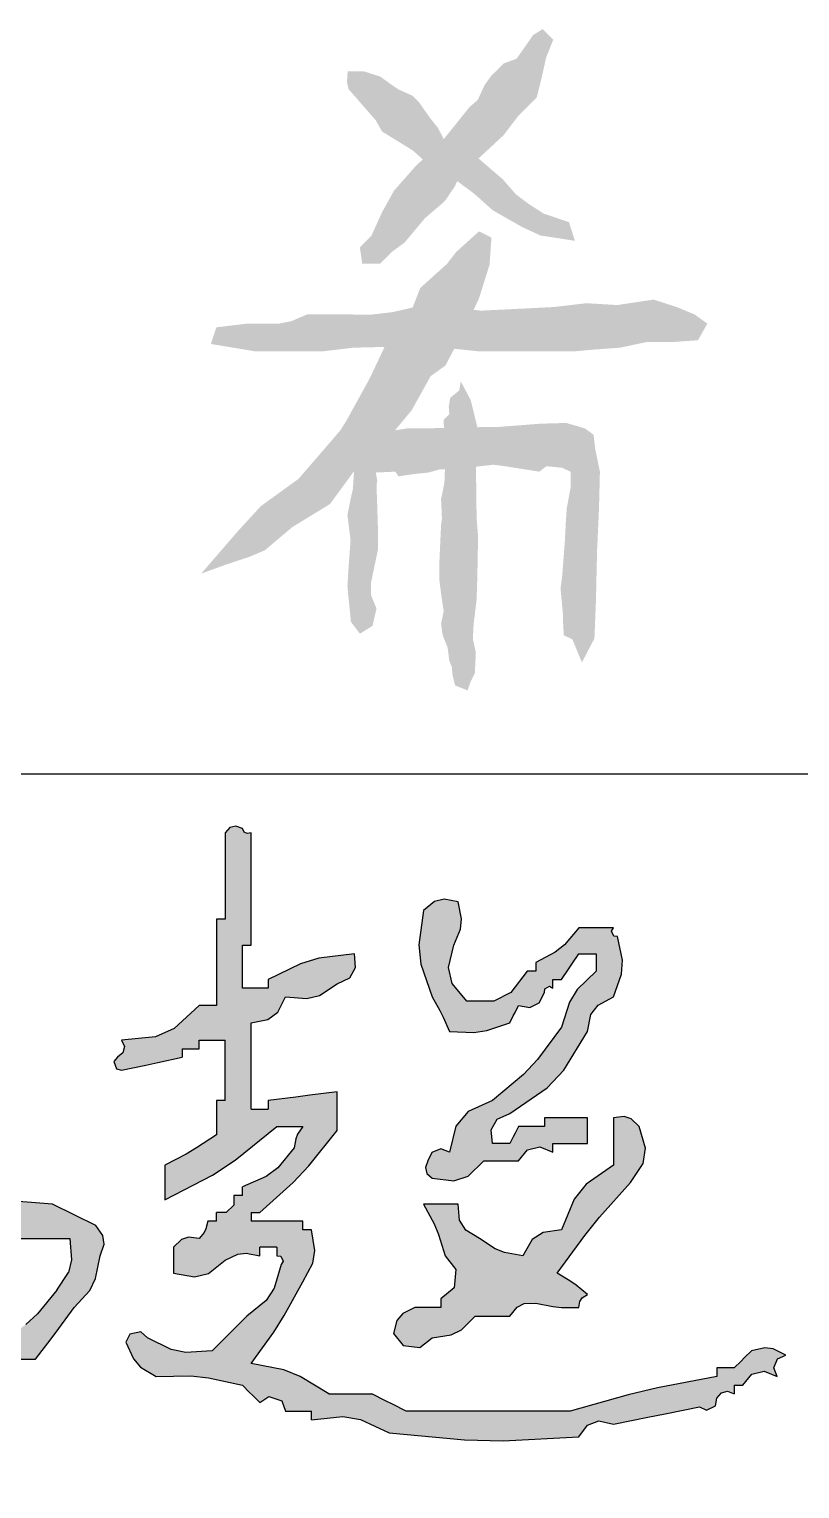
# Model space of a CAD drawing. Extents: x 5904849 to 6011887, y -826029 to -177002.
# Drawn here: x 5947674 to 5948294, y -630758 to -629584 of the extents above; entities that cross this region are included whole.
import ezdxf

# ---------------------------------------------------------------- set-up
doc = ezdxf.new("R2010")
doc.units = 0
doc.header["$LTSCALE"] = 1000
doc.header["$MEASUREMENT"] = 0
doc.layers.get('0').update_dxf_attribs({"linetype": 'CONTINUOUS'})
doc.layers.add('HATCH', color=8, linetype='CONTINUOUS')

# ---------------------------------------------------------------- blocks, each defined once
blk = doc.blocks.new('韩超')
h = blk.add_hatch(color=256)
h.dxf.hatch_style = 1
h.paths.add_polyline_path([(0.787849, 0.514197), (0.777955, 0.527898), (0.77346, 0.562754), (0.78123, 0.586063), (0.805739, 0.61125), (0.805739, 0.625142), (0.819631, 0.625142), (0.818004, 0.635027), (0.823773, 0.643681), (0.833523, 0.64598), (0.860867, 0.674873), (0.870953, 0.696725), (0.875199, 0.736279), (0.836353, 0.74757), (0.816903, 0.753127), (0.777955, 0.764063), (0.777955, 0.777955), (0.791847, 0.777955), (0.791847, 0.819631), (0.801775, 0.820971), (0.80763, 0.824875), (0.812685, 0.833523), (0.832189, 0.847055), (0.839321, 0.866071), (0.833523, 0.889091), (0.791847, 0.889091), (0.776856, 0.916298), (0.7735, 0.934755), (0.777955, 0.965498), (0.770329, 0.984025), (0.756314, 0.993368), (0.736279, 0.993282), (0.716867, 0.977277), (0.713907, 0.950644), (0.729333, 0.930768), (0.740061, 0.911103), (0.737625, 0.891618), (0.722387, 0.875199), (0.694603, 0.875199), (0.683489, 0.864086), (0.677932, 0.858529), (0.666819, 0.847415), (0.638572, 0.845181), (0.624291, 0.842325), (0.597358, 0.833523), (0.597358, 0.791847), (0.643081, 0.794876), (0.666726, 0.800787), (0.708495, 0.819631), (0.708495, 0.833523), (0.736279, 0.833523), (0.736279, 0.791847), (0.718733, 0.774249), (0.705317, 0.767541), (0.680711, 0.764063), (0.680711, 0.750171), (0.666819, 0.750171), (0.658732, 0.72359), (0.639033, 0.708815), (0.61125, 0.708495), (0.596777, 0.690733), (0.592946, 0.675409), (0.597358, 0.652926), (0.623512, 0.642026), (0.64687, 0.646697), (0.666819, 0.666819), (0.722387, 0.666819), (0.738834, 0.631134), (0.742077, 0.608437), (0.736279, 0.569574), (0.708495, 0.569574), (0.682162, 0.535076), (0.663824, 0.519794), (0.625142, 0.500114), (0.625142, 0.47233), (0.61125, 0.47233), (0.589715, 0.441777), (0.574435, 0.428025), (0.54179, 0.409816), (0.527664, 0.400538), (0.510468, 0.403404), (0.500114, 0.416762), (0.500114, 0.569574), (0.524623, 0.594762), (0.532393, 0.618071), (0.527898, 0.652926), (0.514006, 0.652926), (0.514006, 0.847415), (0.500114, 0.847415), (0.500114, 0.875199), (0.486416, 0.877514), (0.478388, 0.883536), (0.47233, 0.896037), (0.438162, 0.892345), (0.420863, 0.888021), (0.388977, 0.875199), (0.388977, 0.847415), (0.375085, 0.847415), (0.379444, 0.836821), (0.376971, 0.826928), (0.368139, 0.819631), (0.356965, 0.793593), (0.353947, 0.778504), (0.354247, 0.750171), (0.337644, 0.741703), (0.330222, 0.726858), (0.333409, 0.708495), (0.347301, 0.708495), (0.347301, 0.666819), (0.332737, 0.655189), (0.327028, 0.643772), (0.326463, 0.625142), (0.32344, 0.619715), (0.327253, 0.612088), (0.333409, 0.61125), (0.333409, 0.583466), (0.305625, 0.583466), (0.302565, 0.667178), (0.306887, 0.710398), (0.326463, 0.791847), (0.3234, 0.8474), (0.32482, 0.875797), (0.333409, 0.930768), (0.375085, 0.930768), (0.375085, 0.94466), (0.430654, 0.94466), (0.482374, 0.970498), (0.50707, 0.987931), (0.548736, 1.028012), (0.542559, 1.028676), (0.538615, 1.036564), (0.54179, 1.041904), (0.514006, 1.041904), (0.514006, 1.055796), (0.462884, 1.052445), (0.433869, 1.058893), (0.388977, 1.08358), (0.305625, 1.08358), (0.305625, 1.139148), (0.281985, 1.161307), (0.266841, 1.170393), (0.236165, 1.180825), (0.238399, 1.152578), (0.241255, 1.138297), (0.250057, 1.111364), (0.263949, 1.111364), (0.263949, 1.041904), (0.277841, 1.041904), (0.277841, 0.930768), (0.250057, 0.930768), (0.200194, 0.90821), (0.175186, 0.897095), (0.125028, 0.875199), (0.097454, 0.881715), (0.078516, 0.877928), (0.055568, 0.861307), (0.050109, 0.847376), (0.0559, 0.8329), (0.06946, 0.826577), (0.152955, 0.845407), (0.194635, 0.855133), (0.277841, 0.875199), (0.277841, 0.708495), (0.266727, 0.675154), (0.261171, 0.658483), (0.250057, 0.625142), (0.255939, 0.530696), (0.258718, 0.483462), (0.263949, 0.388977), (0.286969, 0.38318), (0.305985, 0.390311), (0.319517, 0.409816), (0.344599, 0.428141), (0.359268, 0.435475), (0.388977, 0.444546), (0.388977, 0.458438), (0.40287, 0.458438), (0.40287, 0.416762), (0.388977, 0.416762), (0.340729, 0.364454), (0.31168, 0.341215), (0.250057, 0.305625), (0.250057, 0.291733), (0.236165, 0.291733), (0.231424, 0.268639), (0.217583, 0.254798), (0.194489, 0.250057), (0.194489, 0.236165), (0.180597, 0.236165), (0.148793, 0.216524), (0.134276, 0.200394), (0.118082, 0.166705), (0.127514, 0.14947), (0.152825, 0.145854), (0.166705, 0.159759), (0.185336, 0.17447), (0.198563, 0.17943), (0.222273, 0.180597), (0.222273, 0.194489), (0.277841, 0.194489), (0.311245, 0.220472), (0.333233, 0.229896), (0.375085, 0.236165), (0.375085, 0.250057), (0.40287, 0.250057), (0.420685, 0.221738), (0.422698, 0.197582), (0.409816, 0.166705), (0.396068, 0.142401), (0.398473, 0.118345), (0.416762, 0.097244), (0.43433, 0.097627), (0.444154, 0.100901), (0.458438, 0.111136), (0.458438, 0.263949), (0.47233, 0.263949), (0.524193, 0.298154), (0.552768, 0.312442), (0.61125, 0.333409), (0.61125, 0.40287), (0.621931, 0.39652), (0.637706, 0.404407), (0.639034, 0.416762), (0.680711, 0.416762), (0.680711, 0.430654), (0.736279, 0.430654), (0.736279, 0.416762), (0.750171, 0.416762), (0.750171, 0.305625), (0.735269, 0.297653), (0.731714, 0.276323), (0.743225, 0.263949), (0.754517, 0.192544), (0.755945, 0.155413), (0.750171, 0.083352), (0.791847, 0.083352), (0.791847, 0.263949), (0.833523, 0.263949), (0.837499, 0.253205), (0.852744, 0.249394), (0.861307, 0.257003), (0.883535, 0.265338), (0.894648, 0.269506), (0.916876, 0.277841), (0.916876, 0.291733), (0.94466, 0.291733), (0.969894, 0.324902), (0.982398, 0.341574), (1.007174, 0.375085), (1.032146, 0.402761), (1.041693, 0.421855), (1.04885, 0.458438), (1.055218, 0.477023), (1.053221, 0.491001), (1.041904, 0.50706), (0.972444, 0.54179), (0.910919, 0.546316), (0.877697, 0.541786), (0.819631, 0.520952), (0.805828, 0.5112)])
h.paths.add_polyline_path([(0.791847, 0.458438), (0.805739, 0.458438), (0.82241, 0.469551), (0.847415, 0.486222), (1.000228, 0.486222), (1.003038, 0.45197), (0.997988, 0.431769), (0.97939, 0.40287), (0.948039, 0.36501), (0.929334, 0.347744), (0.889091, 0.319517), (0.889091, 0.305625), (0.805739, 0.305625), (0.805739, 0.291733), (0.791847, 0.291733)], flags=16)
h.paths.add_polyline_path([(0.750171, 0.500114), (0.736279, 0.500114), (0.725165, 0.489), (0.719608, 0.483443), (0.708495, 0.47233), (0.694603, 0.47233), (0.694603, 0.486222), (0.688447, 0.48706), (0.684633, 0.494686), (0.687657, 0.500114), (0.701182, 0.516386), (0.715167, 0.52238), (0.736279, 0.520952), (0.736943, 0.514775), (0.744831, 0.510831), (0.750171, 0.514006)], flags=16)
h.paths.add_polyline_path([(0.791847, 0.666819), (0.793521, 0.674497), (0.785633, 0.682384), (0.777955, 0.680711), (0.777955, 0.694603), (0.791847, 0.694603), (0.792194, 0.70849), (0.806202, 0.718996), (0.819631, 0.715441), (0.833192, 0.709118), (0.838982, 0.694641), (0.833523, 0.680711), (0.805739, 0.680711), (0.805739, 0.666819)], flags=16)
h.paths.add_polyline_path([(0.527898, 0.361193), (0.527898, 0.333409), (0.517217, 0.339759), (0.501443, 0.331871), (0.500114, 0.319517), (0.458438, 0.319517), (0.458438, 0.347301), (0.466116, 0.345628), (0.474003, 0.353515), (0.47233, 0.361193)], flags=16)
h.paths.add_polyline_path([(0.47233, 0.40287), (0.47233, 0.388977), (0.430654, 0.388977), (0.42898, 0.396656), (0.436867, 0.404543), (0.444546, 0.40287), (0.444546, 0.430654), (0.458438, 0.430654), (0.452088, 0.419973), (0.459976, 0.404198)], flags=16)
h.paths.add_polyline_path([(0.47233, 0.604304), (0.464836, 0.588169), (0.458643, 0.580427), (0.444546, 0.569574), (0.444546, 0.555682), (0.430654, 0.555682), (0.432327, 0.548004), (0.42444, 0.540117), (0.416762, 0.54179), (0.416762, 0.527898), (0.40287, 0.527898), (0.39467, 0.507807), (0.386422, 0.49791), (0.368139, 0.486222), (0.333409, 0.486222), (0.327612, 0.509242), (0.334743, 0.528258), (0.354247, 0.54179), (0.384775, 0.569612), (0.400056, 0.583504), (0.430654, 0.61125), (0.446814, 0.616197), (0.458647, 0.614224)], flags=16)
h.paths.add_polyline_path([(0.458438, 0.666819), (0.426908, 0.659351), (0.410404, 0.649448), (0.388977, 0.625142), (0.361193, 0.625142), (0.354844, 0.635823), (0.362731, 0.651598), (0.375085, 0.652926), (0.375085, 0.722387), (0.390598, 0.753922), (0.396359, 0.771203), (0.40287, 0.805739), (0.416762, 0.805739), (0.416762, 0.833523), (0.430654, 0.833523), (0.434629, 0.844267), (0.449874, 0.848078), (0.458438, 0.840469), (0.459102, 0.834292), (0.466989, 0.830348), (0.47233, 0.833523), (0.47233, 0.764063), (0.458438, 0.764063)], flags=16)
h.paths.add_polyline_path([(0.40287, 0.347301), (0.40287, 0.305625), (0.388977, 0.305625), (0.360889, 0.27915), (0.342496, 0.268422), (0.305625, 0.257003), (0.294367, 0.254885), (0.286778, 0.256782), (0.277841, 0.263949), (0.277841, 0.277841), (0.291733, 0.277841), (0.319459, 0.305683), (0.333352, 0.319575), (0.361193, 0.347301)], flags=16)
h.paths.add_polyline_path([(0.430654, 1.000228), (0.416762, 1.000228), (0.39813, 0.985517), (0.384903, 0.980557), (0.361193, 0.97939), (0.347067, 0.970112), (0.329871, 0.972978), (0.319517, 0.986336), (0.319517, 1.055796), (0.347301, 1.055796), (0.376072, 1.035613), (0.395527, 1.029128), (0.430654, 1.028012)], flags=16)
h = blk.add_hatch(color=256)
h.dxf.hatch_style = 1
h.paths.add_polyline_path([(1.542018, 0.208381), (1.519791, 0.219494), (1.508677, 0.225051), (1.48645, 0.236165), (1.416989, 0.236165), (1.371255, 0.264232), (1.344642, 0.274582), (1.291961, 0.284787), (1.328443, 0.335457), (1.345237, 0.362046), (1.375313, 0.416762), (1.391241, 0.446575), (1.394603, 0.466747), (1.389205, 0.500114), (1.375313, 0.500114), (1.375313, 0.514006), (1.291961, 0.514006), (1.291961, 0.527898), (1.305853, 0.527898), (1.359796, 0.576664), (1.385101, 0.603375), (1.430881, 0.659873), (1.430881, 0.722387), (1.386427, 0.71683), (1.3642, 0.714052), (1.319745, 0.708495), (1.319745, 0.694603), (1.291961, 0.694603), (1.291961, 0.833523), (1.31926, 0.838693), (1.334923, 0.85044), (1.347529, 0.875199), (1.381781, 0.872389), (1.401982, 0.877439), (1.430881, 0.896037), (1.450883, 0.906123), (1.460131, 0.922307), (1.458666, 0.94466), (1.401114, 0.937345), (1.371819, 0.928557), (1.319745, 0.902983), (1.319745, 0.889091), (1.278069, 0.889091), (1.278069, 0.958552), (1.291961, 0.958552), (1.291961, 1.139148), (1.285806, 1.138304), (1.281086, 1.140664), (1.278069, 1.146094), (1.267308, 1.150023), (1.257931, 1.147679), (1.250285, 1.139148), (1.250285, 1.000228), (1.236393, 1.000228), (1.236393, 0.861307), (1.208609, 0.861307), (1.168183, 0.824416), (1.138053, 0.811024), (1.08358, 0.805739), (1.087939, 0.795145), (1.085465, 0.785252), (1.076634, 0.777955), (1.071121, 0.771113), (1.075065, 0.759282), (1.08358, 0.757117), (1.122533, 0.76519), (1.141984, 0.769358), (1.180825, 0.777955), (1.180825, 0.791847), (1.208609, 0.791847), (1.208609, 0.805739), (1.250285, 0.805739), (1.250285, 0.708495), (1.236393, 0.708495), (1.236393, 0.652926), (1.203973, 0.631977), (1.187234, 0.622213), (1.15304, 0.604304), (1.15304, 0.548736), (1.229739, 0.588318), (1.266619, 0.612432), (1.333637, 0.666819), (1.375313, 0.666819), (1.366995, 0.654381), (1.363975, 0.646831), (1.361421, 0.632088), (1.335054, 0.599814), (1.316435, 0.58585), (1.278069, 0.569574), (1.278069, 0.555682), (1.264177, 0.555682), (1.26415, 0.539965), (1.25211, 0.527924), (1.236393, 0.527898), (1.236393, 0.514006), (1.222501, 0.514006), (1.219217, 0.502022), (1.216226, 0.496039), (1.208609, 0.486222), (1.191149, 0.488205), (1.17971, 0.484393), (1.166932, 0.47233), (1.166932, 0.430654), (1.200708, 0.424307), (1.223469, 0.429997), (1.250285, 0.451492), (1.27048, 0.461183), (1.283894, 0.46286), (1.305853, 0.458438), (1.305853, 0.47233), (1.333637, 0.47233), (1.333637, 0.458438), (1.339793, 0.4576), (1.343606, 0.449973), (1.340583, 0.444546), (1.32937, 0.406076), (1.316213, 0.38634), (1.285015, 0.361193), (1.229447, 0.305625), (1.187056, 0.302553), (1.163204, 0.307323), (1.125256, 0.326463), (1.114566, 0.33576), (1.096818, 0.332211), (1.090526, 0.319517), (1.102438, 0.292491), (1.113943, 0.279343), (1.139148, 0.263949), (1.194983, 0.265062), (1.223561, 0.262204), (1.278069, 0.250057), (1.289183, 0.238943), (1.294739, 0.233386), (1.305853, 0.222273), (1.320568, 0.231877), (1.341519, 0.224893), (1.347529, 0.208381), (1.389205, 0.208381), (1.389205, 0.194489), (1.439628, 0.1998), (1.468259, 0.195028), (1.514234, 0.173651), (1.635959, 0.161998), (1.69773, 0.160594), (1.819859, 0.166705), (1.833779, 0.185933), (1.852296, 0.192877), (1.875427, 0.187543), (1.930995, 0.198656), (1.958779, 0.204213), (2.014348, 0.215327), (2.025534, 0.209917), (2.039748, 0.217024), (2.042132, 0.229219), (2.049428, 0.23805), (2.059322, 0.240524), (2.069916, 0.236165), (2.069916, 0.250057), (2.083808, 0.250057), (2.098401, 0.26772), (2.118188, 0.272666), (2.139376, 0.263949), (2.133917, 0.27788), (2.139708, 0.292356), (2.153268, 0.298679), (2.133073, 0.308371), (2.119659, 0.310047), (2.0977, 0.305625), (2.086586, 0.294512), (2.08103, 0.288955), (2.069916, 0.277841), (2.042132, 0.277841), (2.042132, 0.263949), (1.946785, 0.245868), (1.899372, 0.234712), (1.805967, 0.208381)])
h = blk.add_hatch(color=256)
h.dxf.hatch_style = 1
h.paths.add_polyline_path([(1.611478, 0.625142), (1.597547, 0.630601), (1.583071, 0.624811), (1.576748, 0.61125), (1.572819, 0.60049), (1.575163, 0.591112), (1.583694, 0.583466), (1.61855, 0.578971), (1.641859, 0.586741), (1.667046, 0.61125), (1.680938, 0.61125), (1.722615, 0.61125), (1.737208, 0.628913), (1.756995, 0.63386), (1.778183, 0.625142), (1.778183, 0.639034), (1.833751, 0.639034), (1.833751, 0.655705), (1.833751, 0.66404), (1.833751, 0.680711), (1.805967, 0.680711), (1.792075, 0.680711), (1.764291, 0.680711), (1.764291, 0.666819), (1.722615, 0.666819), (1.717058, 0.655705), (1.714279, 0.650148), (1.708723, 0.639034), (1.69483, 0.639034), (1.680938, 0.639034), (1.678868, 0.661339), (1.688455, 0.678116), (1.708723, 0.687657), (1.768692, 0.728785), (1.795922, 0.757527), (1.833751, 0.819631), (1.839429, 0.846829), (1.850907, 0.862133), (1.875427, 0.875199), (1.888443, 0.91196), (1.890032, 0.934206), (1.882373, 0.972444), (1.876196, 0.973108), (1.872252, 0.980995), (1.875427, 0.986336), (1.861535, 0.986336), (1.819859, 0.986336), (1.796859, 0.959188), (1.781933, 0.947248), (1.750399, 0.930768), (1.750399, 0.916876), (1.736507, 0.916876), (1.71031, 0.882162), (1.682751, 0.868382), (1.639262, 0.868253), (1.61591, 0.897042), (1.610049, 0.922442), (1.618424, 0.958552), (1.629264, 0.984285), (1.6309, 1.000642), (1.62537, 1.028012), (1.602888, 1.032424), (1.587563, 1.028593), (1.569802, 1.01412), (1.562035, 0.958817), (1.56513, 0.927869), (1.583694, 0.875199), (1.595758, 0.853473), (1.601336, 0.842318), (1.611478, 0.819631), (1.650742, 0.818134), (1.671448, 0.821092), (1.708723, 0.833523), (1.714279, 0.844637), (1.717058, 0.850194), (1.722615, 0.861307), (1.740978, 0.85812), (1.755823, 0.865542), (1.764291, 0.882145), (1.764955, 0.888322), (1.772842, 0.892266), (1.778183, 0.889091), (1.778183, 0.902983), (1.792075, 0.902983), (1.803189, 0.919654), (1.808745, 0.927989), (1.819859, 0.94466), (1.847643, 0.94466), (1.847643, 0.916876), (1.817381, 0.887163), (1.804962, 0.866982), (1.792075, 0.826577), (1.753545, 0.774398), (1.730689, 0.750113), (1.680938, 0.708495), (1.641359, 0.690689), (1.621854, 0.667284)])
h = blk.add_hatch(color=256)
h.dxf.hatch_style = 1
h.paths.add_polyline_path([(1.831635, 0.573795), (1.812227, 0.549535), (1.792075, 0.500114), (1.762292, 0.496094), (1.744726, 0.484384), (1.729561, 0.458438), (1.700075, 0.463546), (1.684975, 0.469586), (1.6601, 0.486222), (1.637668, 0.49978), (1.627728, 0.515685), (1.62537, 0.54179), (1.603143, 0.54179), (1.592029, 0.54179), (1.569802, 0.54179), (1.586675, 0.509854), (1.593737, 0.492906), (1.604532, 0.458438), (1.621804, 0.436498), (1.61886, 0.407063), (1.597586, 0.388977), (1.597586, 0.375085), (1.55591, 0.375085), (1.536306, 0.36578), (1.526798, 0.35437), (1.52118, 0.333409), (1.537185, 0.313997), (1.563818, 0.311038), (1.583694, 0.326463), (1.614401, 0.331156), (1.630976, 0.339443), (1.653154, 0.361193), (1.667046, 0.361193), (1.708723, 0.361193), (1.720352, 0.375758), (1.731769, 0.381467), (1.750399, 0.382031), (1.77782, 0.376762), (1.791938, 0.37535), (1.819859, 0.375085), (1.821199, 0.385013), (1.825102, 0.390868), (1.833751, 0.395924), (1.815429, 0.411271), (1.805589, 0.418299), (1.785129, 0.430654), (1.829593, 0.491137), (1.853312, 0.520437), (1.903211, 0.57652), (1.923495, 0.606919), (1.927312, 0.631729), (1.917103, 0.666819), (1.904326, 0.678881), (1.892887, 0.682694), (1.875427, 0.680711), (1.875427, 0.650148), (1.875427, 0.634867), (1.875427, 0.604304)])
for p, q in [((1.257931, 1.147679), (1.250285, 1.139148)), ((1.250285, 1.139148), (1.250285, 1.000228)), ((1.267308, 1.150023), (1.257931, 1.147679)), ((1.278069, 1.146094), (1.267308, 1.150023)), ((1.281086, 1.140664), (1.278069, 1.146094)), ((1.285806, 1.138304), (1.281086, 1.140664)), ((1.291961, 1.139148), (1.285806, 1.138304)), ((1.291961, 0.958552), (1.291961, 1.139148)), ((1.569802, 1.01412), (1.562035, 0.958817)), ((1.587563, 1.028593), (1.569802, 1.01412)), ((1.602888, 1.032424), (1.587563, 1.028593)), ((1.62537, 1.028012), (1.602888, 1.032424)), ((1.6309, 1.000642), (1.62537, 1.028012)), ((1.236393, 1.000228), (1.236393, 0.861307)), ((1.250285, 1.000228), (1.236393, 1.000228)), ((1.629264, 0.984285), (1.6309, 1.000642)), ((1.618424, 0.958552), (1.629264, 0.984285)), ((1.819859, 0.986336), (1.796859, 0.959188)), ((1.861535, 0.986336), (1.819859, 0.986336)), ((1.875427, 0.986336), (1.861535, 0.986336)), ((1.872252, 0.980995), (1.875427, 0.986336)), ((1.876196, 0.973108), (1.872252, 0.980995)), ((1.882373, 0.972444), (1.876196, 0.973108)), ((1.890032, 0.934206), (1.882373, 0.972444)), ((1.278069, 0.958552), (1.291961, 0.958552)), ((1.278069, 0.889091), (1.278069, 0.958552)), ((1.458666, 0.94466), (1.401114, 0.937345)), ((1.460131, 0.922307), (1.458666, 0.94466)), ((1.562035, 0.958817), (1.56513, 0.927869)), ((1.610049, 0.922442), (1.618424, 0.958552)), ((1.781933, 0.947248), (1.750399, 0.930768)), ((1.796859, 0.959188), (1.781933, 0.947248)), ((1.808745, 0.927989), (1.819859, 0.94466)), ((1.819859, 0.94466), (1.847643, 0.94466)), ((1.847643, 0.94466), (1.847643, 0.916876)), ((1.371819, 0.928557), (1.319745, 0.902983)), ((1.401114, 0.937345), (1.371819, 0.928557)), ((1.450883, 0.906123), (1.460131, 0.922307)), ((1.56513, 0.927869), (1.583694, 0.875199)), ((1.61591, 0.897042), (1.610049, 0.922442)), ((1.736507, 0.916876), (1.71031, 0.882162)), ((1.750399, 0.916876), (1.736507, 0.916876)), ((1.750399, 0.930768), (1.750399, 0.916876)), ((1.792075, 0.902983), (1.803189, 0.919654)), ((1.803189, 0.919654), (1.808745, 0.927989)), ((1.847643, 0.916876), (1.817381, 0.887163)), ((1.888443, 0.91196), (1.890032, 0.934206)), ((1.319745, 0.902983), (1.319745, 0.889091)), ((1.401982, 0.877439), (1.430881, 0.896037)), ((1.430881, 0.896037), (1.450883, 0.906123)), ((1.639262, 0.868253), (1.61591, 0.897042)), ((1.778183, 0.902983), (1.792075, 0.902983)), ((1.778183, 0.889091), (1.778183, 0.902983)), ((1.875427, 0.875199), (1.888443, 0.91196)), ((1.319745, 0.889091), (1.278069, 0.889091)), ((1.334923, 0.85044), (1.347529, 0.875199)), ((1.347529, 0.875199), (1.381781, 0.872389)), ((1.381781, 0.872389), (1.401982, 0.877439)), ((1.583694, 0.875199), (1.595758, 0.853473)), ((1.71031, 0.882162), (1.682751, 0.868382)), ((1.755823, 0.865542), (1.764291, 0.882145)), ((1.764291, 0.882145), (1.764955, 0.888322)), ((1.764955, 0.888322), (1.772842, 0.892266)), ((1.772842, 0.892266), (1.778183, 0.889091)), ((1.817381, 0.887163), (1.804962, 0.866982)), ((1.850907, 0.862133), (1.875427, 0.875199)), ((1.208609, 0.861307), (1.168183, 0.824416)), ((1.236393, 0.861307), (1.208609, 0.861307)), ((1.31926, 0.838693), (1.334923, 0.85044)), ((1.595758, 0.853473), (1.601336, 0.842318)), ((1.682751, 0.868382), (1.639262, 0.868253)), ((1.714279, 0.844637), (1.717058, 0.850194)), ((1.717058, 0.850194), (1.722615, 0.861307)), ((1.722615, 0.861307), (1.740978, 0.85812)), ((1.740978, 0.85812), (1.755823, 0.865542)), ((1.804962, 0.866982), (1.792075, 0.826577)), ((1.833751, 0.819631), (1.839429, 0.846829)), ((1.839429, 0.846829), (1.850907, 0.862133)), ((1.168183, 0.824416), (1.138053, 0.811024)), ((1.291961, 0.833523), (1.31926, 0.838693)), ((1.291961, 0.694603), (1.291961, 0.833523)), ((1.601336, 0.842318), (1.611478, 0.819631)), ((1.671448, 0.821092), (1.708723, 0.833523)), ((1.708723, 0.833523), (1.714279, 0.844637)), ((1.792075, 0.826577), (1.753545, 0.774398)), ((1.138053, 0.811024), (1.08358, 0.805739)), ((1.08358, 0.805739), (1.087939, 0.795145)), ((1.208609, 0.791847), (1.208609, 0.805739)), ((1.208609, 0.805739), (1.250285, 0.805739)), ((1.250285, 0.708495), (1.250285, 0.805739)), ((1.611478, 0.819631), (1.650742, 0.818134)), ((1.650742, 0.818134), (1.671448, 0.821092)), ((1.795922, 0.757527), (1.833751, 0.819631)), ((1.076634, 0.777955), (1.071121, 0.771113)), ((1.085465, 0.785252), (1.076634, 0.777955)), ((1.087939, 0.795145), (1.085465, 0.785252)), ((1.141984, 0.769358), (1.180825, 0.777955)), ((1.180825, 0.791847), (1.208609, 0.791847)), ((1.180825, 0.791847), (1.180825, 0.777955)), ((1.071121, 0.771113), (1.075065, 0.759282)), ((1.075065, 0.759282), (1.08358, 0.757117)), ((1.08358, 0.757117), (1.122533, 0.76519)), ((1.122533, 0.76519), (1.141984, 0.769358)), ((1.753545, 0.774398), (1.730689, 0.750113)), ((1.768692, 0.728785), (1.795922, 0.757527)), ((1.730689, 0.750113), (1.680938, 0.708495)), ((1.708723, 0.687657), (1.768692, 0.728785)), ((1.236393, 0.708495), (1.236393, 0.652926)), ((1.250285, 0.708495), (1.236393, 0.708495)), ((1.3642, 0.714052), (1.319745, 0.708495)), ((1.319745, 0.708495), (1.319745, 0.694603)), ((1.386427, 0.71683), (1.3642, 0.714052)), ((1.430881, 0.722387), (1.386427, 0.71683)), ((1.430881, 0.659873), (1.430881, 0.722387)), ((1.680938, 0.708495), (1.641359, 0.690689)), ((1.291961, 0.694603), (1.319745, 0.694603)), ((1.641359, 0.690689), (1.621854, 0.667284)), ((1.688455, 0.678116), (1.708723, 0.687657)), ((1.892887, 0.682694), (1.875427, 0.680711)), ((1.904326, 0.678881), (1.892887, 0.682694)), ((1.266619, 0.612432), (1.333637, 0.666819)), ((1.333637, 0.666819), (1.375313, 0.666819)), ((1.375313, 0.666819), (1.366995, 0.654381)), ((1.385101, 0.603375), (1.430881, 0.659873)), ((1.621854, 0.667284), (1.611478, 0.625142)), ((1.678868, 0.661339), (1.688455, 0.678116)), ((1.680938, 0.639034), (1.678868, 0.661339)), ((1.722615, 0.666819), (1.717058, 0.655705)), ((1.764291, 0.666819), (1.722615, 0.666819)), ((1.792075, 0.680711), (1.764291, 0.680711)), ((1.764291, 0.680711), (1.764291, 0.666819)), ((1.805967, 0.680711), (1.792075, 0.680711)), ((1.833751, 0.680711), (1.805967, 0.680711)), ((1.833751, 0.66404), (1.833751, 0.680711)), ((1.833751, 0.655705), (1.833751, 0.66404)), ((1.875427, 0.680711), (1.875427, 0.650148)), ((1.917103, 0.666819), (1.904326, 0.678881)), ((1.927312, 0.631729), (1.917103, 0.666819)), ((1.236393, 0.652926), (1.203973, 0.631977)), ((1.363975, 0.646831), (1.361421, 0.632088)), ((1.366995, 0.654381), (1.363975, 0.646831)), ((1.69483, 0.639034), (1.680938, 0.639034)), ((1.708723, 0.639034), (1.69483, 0.639034)), ((1.714279, 0.650148), (1.708723, 0.639034)), ((1.717058, 0.655705), (1.714279, 0.650148)), ((1.778183, 0.625142), (1.778183, 0.639034)), ((1.778183, 0.639034), (1.833751, 0.639034)), ((1.833751, 0.639034), (1.833751, 0.655705)), ((1.875427, 0.650148), (1.875427, 0.634867)), ((1.875427, 0.634867), (1.875427, 0.604304)), ((1.187234, 0.622213), (1.15304, 0.604304)), ((1.203973, 0.631977), (1.187234, 0.622213)), ((1.229739, 0.588318), (1.266619, 0.612432)), ((1.361421, 0.632088), (1.335054, 0.599814)), ((1.576748, 0.61125), (1.572819, 0.60049)), ((1.583071, 0.624811), (1.576748, 0.61125)), ((1.597547, 0.630601), (1.583071, 0.624811)), ((1.611478, 0.625142), (1.597547, 0.630601)), ((1.641859, 0.586741), (1.667046, 0.61125)), ((1.667046, 0.61125), (1.680938, 0.61125)), ((1.680938, 0.61125), (1.722615, 0.61125)), ((1.722615, 0.61125), (1.737208, 0.628913)), ((1.737208, 0.628913), (1.756995, 0.63386)), ((1.756995, 0.63386), (1.778183, 0.625142)), ((1.923495, 0.606919), (1.927312, 0.631729)), ((1.15304, 0.604304), (1.15304, 0.548736)), ((1.15304, 0.548736), (1.229739, 0.588318)), ((1.335054, 0.599814), (1.316435, 0.58585)), ((1.359796, 0.576664), (1.385101, 0.603375)), ((1.572819, 0.60049), (1.575163, 0.591112)), ((1.575163, 0.591112), (1.583694, 0.583466)), ((1.875427, 0.604304), (1.831635, 0.573795)), ((1.903211, 0.57652), (1.923495, 0.606919)), ((1.316435, 0.58585), (1.278069, 0.569574)), ((1.278069, 0.555682), (1.278069, 0.569574)), ((1.305853, 0.527898), (1.359796, 0.576664)), ((1.583694, 0.583466), (1.61855, 0.578971)), ((1.61855, 0.578971), (1.641859, 0.586741)), ((1.831635, 0.573795), (1.812227, 0.549535)), ((1.853312, 0.520437), (1.903211, 0.57652)), ((0.972444, 0.54179), (0.910919, 0.546316)), ((1.041904, 0.50706), (0.972444, 0.54179)), ((1.264177, 0.555682), (1.26415, 0.539965)), ((1.278069, 0.555682), (1.264177, 0.555682)), ((1.592029, 0.54179), (1.569802, 0.54179)), ((1.569802, 0.54179), (1.586675, 0.509854)), ((1.603143, 0.54179), (1.592029, 0.54179)), ((1.62537, 0.54179), (1.603143, 0.54179)), ((1.627728, 0.515685), (1.62537, 0.54179)), ((1.812227, 0.549535), (1.792075, 0.500114)), ((1.25211, 0.527924), (1.236393, 0.527898)), ((1.236393, 0.514006), (1.236393, 0.527898)), ((1.26415, 0.539965), (1.25211, 0.527924)), ((1.291961, 0.527898), (1.291961, 0.514006)), ((1.291961, 0.527898), (1.305853, 0.527898)), ((1.829593, 0.491137), (1.853312, 0.520437)), ((1.053221, 0.491001), (1.041904, 0.50706)), ((1.216226, 0.496039), (1.208609, 0.486222)), ((1.219217, 0.502022), (1.216226, 0.496039)), ((1.222501, 0.514006), (1.219217, 0.502022)), ((1.236393, 0.514006), (1.222501, 0.514006)), ((1.375313, 0.514006), (1.291961, 0.514006)), ((1.375313, 0.500114), (1.375313, 0.514006)), ((1.389205, 0.500114), (1.375313, 0.500114)), ((1.394603, 0.466747), (1.389205, 0.500114)), ((1.586675, 0.509854), (1.593737, 0.492906)), ((1.637668, 0.49978), (1.627728, 0.515685)), ((1.6601, 0.486222), (1.637668, 0.49978)), ((1.762292, 0.496094), (1.744726, 0.484384)), ((1.792075, 0.500114), (1.762292, 0.496094)), ((0.847415, 0.486222), (1.000228, 0.486222)), ((1.000228, 0.486222), (1.003038, 0.45197)), ((1.04885, 0.458438), (1.055218, 0.477023)), ((1.055218, 0.477023), (1.053221, 0.491001)), ((1.17971, 0.484393), (1.166932, 0.47233)), ((1.166932, 0.47233), (1.166932, 0.430654)), ((1.191149, 0.488205), (1.17971, 0.484393)), ((1.208609, 0.486222), (1.191149, 0.488205)), ((1.333637, 0.47233), (1.305853, 0.47233)), ((1.305853, 0.458438), (1.305853, 0.47233)), ((1.333637, 0.47233), (1.333637, 0.458438)), ((1.593737, 0.492906), (1.604532, 0.458438)), ((1.684975, 0.469586), (1.6601, 0.486222)), ((1.744726, 0.484384), (1.729561, 0.458438)), ((1.785129, 0.430654), (1.829593, 0.491137)), ((1.003038, 0.45197), (0.997988, 0.431769)), ((1.041693, 0.421855), (1.04885, 0.458438)), ((1.223469, 0.429997), (1.250285, 0.451492)), ((1.250285, 0.451492), (1.27048, 0.461183)), ((1.27048, 0.461183), (1.283894, 0.46286)), ((1.283894, 0.46286), (1.305853, 0.458438)), ((1.333637, 0.458438), (1.339793, 0.4576)), ((1.339793, 0.4576), (1.343606, 0.449973)), ((1.343606, 0.449973), (1.340583, 0.444546)), ((1.375313, 0.416762), (1.391241, 0.446575)), ((1.391241, 0.446575), (1.394603, 0.466747)), ((1.604532, 0.458438), (1.621804, 0.436498)), ((1.700075, 0.463546), (1.684975, 0.469586)), ((1.729561, 0.458438), (1.700075, 0.463546)), ((0.97939, 0.40287), (0.997988, 0.431769)), ((1.166932, 0.430654), (1.200708, 0.424307)), ((1.200708, 0.424307), (1.223469, 0.429997)), ((1.340583, 0.444546), (1.32937, 0.406076)), ((1.621804, 0.436498), (1.61886, 0.407063)), ((1.805589, 0.418299), (1.785129, 0.430654)), ((0.97939, 0.40287), (0.948039, 0.36501)), ((1.007174, 0.375085), (1.032146, 0.402761)), ((1.032146, 0.402761), (1.041693, 0.421855)), ((1.32937, 0.406076), (1.316213, 0.38634)), ((1.345237, 0.362046), (1.375313, 0.416762)), ((1.61886, 0.407063), (1.597586, 0.388977)), ((1.815429, 0.411271), (1.805589, 0.418299)), ((1.833751, 0.395924), (1.815429, 0.411271)), ((1.316213, 0.38634), (1.285015, 0.361193)), ((1.597586, 0.388977), (1.597586, 0.375085)), ((1.720352, 0.375758), (1.731769, 0.381467)), ((1.731769, 0.381467), (1.750399, 0.382031)), ((1.750399, 0.382031), (1.77782, 0.376762)), ((1.77782, 0.376762), (1.791938, 0.37535)), ((1.819859, 0.375085), (1.821199, 0.385013)), ((1.821199, 0.385013), (1.825102, 0.390868)), ((1.825102, 0.390868), (1.833751, 0.395924)), ((0.929334, 0.347744), (0.948039, 0.36501)), ((0.982398, 0.341574), (1.007174, 0.375085)), ((1.285015, 0.361193), (1.229447, 0.305625)), ((1.328443, 0.335457), (1.345237, 0.362046)), ((1.526798, 0.35437), (1.52118, 0.333409)), ((1.536306, 0.36578), (1.526798, 0.35437)), ((1.55591, 0.375085), (1.536306, 0.36578)), ((1.597586, 0.375085), (1.55591, 0.375085)), ((1.630976, 0.339443), (1.653154, 0.361193)), ((1.653154, 0.361193), (1.667046, 0.361193)), ((1.667046, 0.361193), (1.708723, 0.361193)), ((1.708723, 0.361193), (1.720352, 0.375758)), ((1.791938, 0.37535), (1.819859, 0.375085)), ((0.969894, 0.324902), (0.982398, 0.341574)), ((1.096818, 0.332211), (1.090526, 0.319517)), ((1.114566, 0.33576), (1.096818, 0.332211)), ((1.125256, 0.326463), (1.114566, 0.33576)), ((1.291961, 0.284787), (1.328443, 0.335457)), ((1.52118, 0.333409), (1.537185, 0.313997)), ((1.583694, 0.326463), (1.614401, 0.331156)), ((1.614401, 0.331156), (1.630976, 0.339443)), ((0.94466, 0.291733), (0.969894, 0.324902)), ((1.090526, 0.319517), (1.102438, 0.292491)), ((1.163204, 0.307323), (1.125256, 0.326463)), ((1.187056, 0.302553), (1.163204, 0.307323)), ((1.229447, 0.305625), (1.187056, 0.302553)), ((1.537185, 0.313997), (1.563818, 0.311038)), ((1.563818, 0.311038), (1.583694, 0.326463)), ((2.0977, 0.305625), (2.086586, 0.294512)), ((2.119659, 0.310047), (2.0977, 0.305625)), ((2.133073, 0.308371), (2.119659, 0.310047)), ((2.153268, 0.298679), (2.133073, 0.308371)), ((0.916876, 0.291733), (0.94466, 0.291733)), ((1.102438, 0.292491), (1.113943, 0.279343)), ((1.344642, 0.274582), (1.291961, 0.284787)), ((2.08103, 0.288955), (2.069916, 0.277841)), ((2.086586, 0.294512), (2.08103, 0.288955)), ((2.133917, 0.27788), (2.139708, 0.292356)), ((2.139708, 0.292356), (2.153268, 0.298679)), ((1.113943, 0.279343), (1.139148, 0.263949)), ((1.139148, 0.263949), (1.194983, 0.265062)), ((1.194983, 0.265062), (1.223561, 0.262204)), ((1.223561, 0.262204), (1.278069, 0.250057)), ((1.371255, 0.264232), (1.344642, 0.274582)), ((1.416989, 0.236165), (1.371255, 0.264232)), ((2.042132, 0.263949), (1.946785, 0.245868)), ((2.069916, 0.277841), (2.042132, 0.277841)), ((2.042132, 0.277841), (2.042132, 0.263949)), ((2.083808, 0.250057), (2.098401, 0.26772)), ((2.098401, 0.26772), (2.118188, 0.272666)), ((2.118188, 0.272666), (2.139376, 0.263949)), ((2.139376, 0.263949), (2.133917, 0.27788)), ((1.278069, 0.250057), (1.289183, 0.238943)), ((1.289183, 0.238943), (1.294739, 0.233386)), ((1.416989, 0.236165), (1.48645, 0.236165)), ((1.508677, 0.225051), (1.48645, 0.236165)), ((1.946785, 0.245868), (1.899372, 0.234712)), ((2.042132, 0.229219), (2.049428, 0.23805)), ((2.049428, 0.23805), (2.059322, 0.240524)), ((2.059322, 0.240524), (2.069916, 0.236165)), ((2.069916, 0.250057), (2.083808, 0.250057)), ((2.069916, 0.250057), (2.069916, 0.236165)), ((1.294739, 0.233386), (1.305853, 0.222273)), ((1.305853, 0.222273), (1.320568, 0.231877)), ((1.320568, 0.231877), (1.341519, 0.224893)), ((1.341519, 0.224893), (1.347529, 0.208381)), ((1.519791, 0.219494), (1.508677, 0.225051)), ((1.542018, 0.208381), (1.519791, 0.219494)), ((1.899372, 0.234712), (1.805967, 0.208381)), ((1.958779, 0.204213), (2.014348, 0.215327)), ((2.014348, 0.215327), (2.025534, 0.209917)), ((2.025534, 0.209917), (2.039748, 0.217024)), ((2.039748, 0.217024), (2.042132, 0.229219)), ((1.347529, 0.208381), (1.389205, 0.208381)), ((1.389205, 0.194489), (1.389205, 0.208381)), ((1.389205, 0.194489), (1.439628, 0.1998)), ((1.439628, 0.1998), (1.468259, 0.195028)), ((1.468259, 0.195028), (1.514234, 0.173651)), ((1.805967, 0.208381), (1.542018, 0.208381)), ((1.833779, 0.185933), (1.852296, 0.192877)), ((1.852296, 0.192877), (1.875427, 0.187543)), ((1.875427, 0.187543), (1.930995, 0.198656)), ((1.930995, 0.198656), (1.958779, 0.204213)), ((1.514234, 0.173651), (1.635959, 0.161998)), ((1.69773, 0.160594), (1.819859, 0.166705)), ((1.819859, 0.166705), (1.833779, 0.185933)), ((1.635959, 0.161998), (1.69773, 0.160594))]:
    blk.add_line(p, q)

msp = doc.modelspace()

# ---------------------------------------------------------------- hatches: boundary and pattern name
at = {"layer": 'HATCH'}
h = msp.add_hatch(color=0, dxfattribs=at)
h.paths.add_polyline_path([(5948055, -629704.3), (5948039.5, -629691), (5948035.5, -629687.6), (5948020.2, -629701.9), (5948018.4, -629705.8), (5948032.1, -629716), (5948047, -629729.3), (5948070.5, -629742.7), (5948085.4, -629749.6), (5948099.3, -629751.7), (5948113.2, -629753.9), (5948108.4, -629738.9), (5948088.1, -629732), (5948076.4, -629724.5), (5948065.7, -629716.5)])
h.paths.add_polyline_path([(5948035.5, -629687.6), (5948031.9, -629684.6), (5948022.9, -629678.7), (5948008.1, -629672.8), (5948007.6, -629672), (5947995, -629684.1), (5947990.6, -629688.3), (5948001.1, -629697.9), (5948017.1, -629704.8), (5948018.4, -629705.8), (5948020.2, -629701.9)])
h.paths.add_polyline_path([(5948067.2, -629653.8), (5948082.4, -629638.6), (5948086.2, -629623.4), (5948090, -629606.3), (5948095.7, -629592.1), (5948087.1, -629583.5), (5948079.5, -629588.3), (5948072.9, -629597.8), (5948066.2, -629607.3), (5948055.8, -629611.1), (5948046.3, -629620.5), (5948040.6, -629628.1), (5948034.9, -629640.5), (5948028.3, -629646.2), (5948016.9, -629660.4), (5948007.6, -629672), (5948008.1, -629672.8), (5948022.9, -629678.7), (5948031.9, -629684.6), (5948035.5, -629687.6), (5948044.4, -629679.4), (5948055.7, -629668.9)])
h.paths.add_polyline_path([(5947996.3, -629654.7), (5947987.3, -629641.9), (5947982.4, -629637.1), (5947970.7, -629631.8), (5947963.8, -629627), (5947956.3, -629621.6), (5947943, -629617.4), (5947930.2, -629617.4), (5947929.6, -629626.4), (5947930.9, -629631.8), (5947936, -629637.6), (5947943.2, -629645.9), (5947952.7, -629656.7), (5947957.9, -629665.9), (5947983, -629681.4), (5947990.6, -629688.3), (5947995, -629684.1), (5948007.6, -629672), (5948002.7, -629662.7)])
h.paths.add_polyline_path([(5948016.4, -629710.2), (5948018.4, -629705.8), (5948017.1, -629704.8), (5948001.1, -629697.9), (5947990.6, -629688.3), (5947984, -629694.8), (5947967.5, -629713.5), (5947958, -629730.6), (5947949.4, -629749.6), (5947940, -629759.1), (5947941.9, -629772.4), (5947956.1, -629772.4), (5947965.6, -629762.9), (5947976, -629755.3), (5947992.4, -629735.7), (5948008.3, -629722.1)])
h.paths.add_polyline_path([(5948044.4, -629773.3), (5948046, -629751.3), (5948035.9, -629746.3), (5948017.4, -629763), (5948010.1, -629772.5), (5947988.6, -629791.9), (5947982.5, -629807.6), (5947991.5, -629805.6), (5948031.6, -629809.5), (5948035.9, -629800.3)])
h.paths.add_polyline_path([(5948031.6, -629809.5), (5947991.5, -629805.6), (5947982.5, -629807.6), (5947981.6, -629810), (5947959.9, -629839.3), (5947993, -629838.4), (5948016, -629840.8), (5948024.1, -629825.6)])
h.paths.add_polyline_path([(5948219.8, -629820.5), (5948209.4, -629813.1), (5948195.2, -629807.2), (5948176.5, -629801.2), (5948147.2, -629805.6), (5948122.5, -629804.1), (5948096, -629807.2), (5948037.8, -629810.1), (5948031.6, -629809.5), (5948024.1, -629825.6), (5948016, -629840.8), (5948036.3, -629842.9), (5948075.1, -629842.9), (5948112.4, -629842.9), (5948128.8, -629841.4), (5948149.7, -629839.9), (5948170.6, -629835.4), (5948191.5, -629835.4), (5948212.3, -629833.9)])
h.paths.add_polyline_path([(5947981.6, -629810), (5947982.5, -629807.6), (5947966.3, -629811.3), (5947948.9, -629813.3), (5947921.4, -629813.1), (5947906.5, -629813.1), (5947897.6, -629813.1), (5947884.7, -629818.6), (5947875.2, -629820.5), (5947849.8, -629820.5), (5947824.5, -629823.5), (5947820, -629836.9), (5947855.8, -629842.9), (5947909.5, -629842.9), (5947934.9, -629839.9), (5947959.9, -629839.3)])
h.paths.add_polyline_path([(5947997, -629862.8), (5948008.9, -629854.3), (5948016, -629840.8), (5947993, -629838.4), (5947959.9, -629839.3), (5947948, -629864.5), (5947929.4, -629898.3), (5947924.6, -629906), (5947915.1, -629917.2), (5947890.6, -629945.5), (5947860.2, -629967.5), (5947841.6, -629987.8), (5947812.2, -630021.8), (5947831.4, -630014.8), (5947851.7, -630008), (5947863.5, -630003), (5947885.5, -629984.4), (5947915.9, -629965.8), (5947936.3, -629938), (5947966.6, -629908.4), (5947981.6, -629890.5)])
h.paths.add_polyline_path([(5948034.6, -629903.9), (5948013.6, -629904.3), (5948007.7, -629904.5), (5948008.1, -629912.1), (5948008.6, -629922.8), (5948008.1, -629932.7), (5948008.5, -629937.8), (5948019.9, -629937.2), (5948025.6, -629936.6), (5948033.5, -629935.7), (5948033.4, -629929.1)])
h.paths.add_polyline_path([(5948029.3, -629882.2), (5948021.3, -629867), (5948020, -629874.3), (5948012.7, -629880.3), (5948011.6, -629887.5), (5948012, -629893.5), (5948007.4, -629898.2), (5948007.7, -629904.5), (5948013.6, -629904.3), (5948034.6, -629903.9)])
h.paths.add_polyline_path([(5948008.1, -629912.1), (5948007.7, -629904.5), (5947991.4, -629904.9), (5947978.1, -629904.9), (5947968.3, -629906.4), (5947966.6, -629908.4), (5947936.3, -629938), (5947935.3, -629939.4), (5947934.4, -629953.7), (5947932.5, -629961.9), (5947930, -629974.6), (5947932.5, -629994.8), (5947930.6, -630021.4), (5947930, -630032.2), (5947931.9, -630051.2), (5947932.8, -630060.7), (5947940.1, -630070.1), (5947950.2, -630063.8), (5947953.4, -630049.9), (5947949, -630039.1), (5947949, -630029), (5947954.7, -630001.8), (5947954.7, -629989.8), (5947954, -629967.6), (5947953.4, -629951.1), (5947954, -629946.7), (5947952.8, -629940.4), (5947968.6, -629939.7), (5947971.1, -629943.5), (5947983.8, -629941.6), (5947995.2, -629940.4), (5948004.7, -629937.8), (5948008.5, -629937.8), (5948008.1, -629932.7), (5948008.6, -629922.8)])
h.paths.add_polyline_path([(5948128.2, -629910), (5948121.3, -629904.9), (5948106.1, -629900.5), (5948085.2, -629901.1), (5948060.5, -629903), (5948051.6, -629903.7), (5948034.6, -629903.9), (5948033.4, -629929.1), (5948033.5, -629935.7), (5948047.6, -629934.1), (5948056.7, -629935.3), (5948084.5, -629939.7), (5948090.2, -629935.3), (5948102.9, -629936.6), (5948109.8, -629939.8), (5948109.8, -629952), (5948106.6, -629969.1), (5948105.8, -629981.2), (5948105, -629996.7), (5948102.9, -630023.9), (5948101.6, -630033.4), (5948103.5, -630054.3), (5948103.5, -630058.1), (5948104.2, -630071.4), (5948111.1, -630074.6), (5948118.8, -630093.3), (5948128.9, -630073.9), (5948130.1, -630044.2), (5948131, -630004), (5948132.6, -629968.2), (5948133.3, -629939.7), (5948129.5, -629921.4)])
h.paths.add_polyline_path([(5948033.5, -629935.7), (5948025.6, -629936.6), (5948019.9, -629937.2), (5948008.5, -629937.8), (5948008.1, -629948.6), (5948005.4, -629961.9), (5948006.1, -629977.8), (5948005.4, -629982.4), (5948004.1, -630011), (5948004.1, -630027.6), (5948005.7, -630040), (5948007.5, -630052), (5948005.4, -630062.1), (5948006.7, -630071.4), (5948010.7, -630081.3), (5948012, -630091.9), (5948014, -630096.6), (5948014.7, -630103.9), (5948016.7, -630111.8), (5948026.7, -630115.8), (5948029.3, -630108.5), (5948032.6, -630101.9), (5948033.4, -630085.2), (5948031, -630074.3), (5948031.6, -630062.3), (5948034, -630043), (5948034.6, -630024.3), (5948035.2, -629991.8), (5948034, -629976.7)])

# ---------------------------------------------------------------- linework, layer by layer
msp.add_line((5945249.4, -630183), (5950749.4, -630183))

# ---------------------------------------------------------------- block references
at = {"xscale": 500, "yscale": 500, "zscale": 500}
msp.add_blockref('韩超', (5947206.4, -630800.1), dxfattribs=at)

doc.saveas('drawing.dxf')
